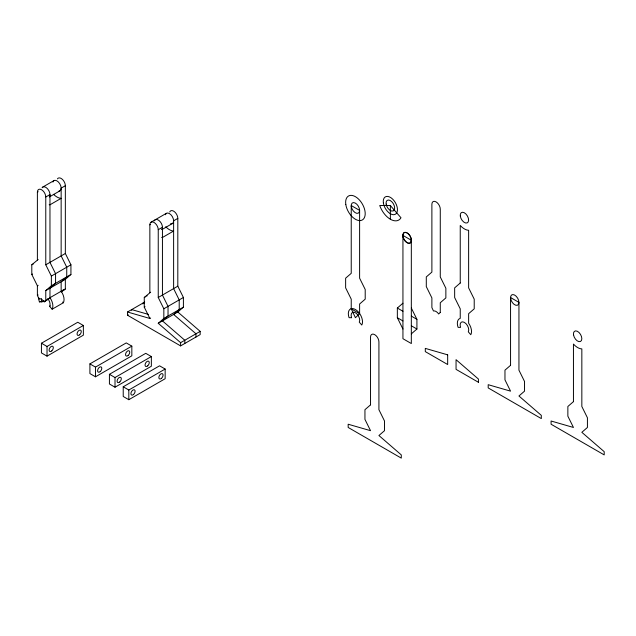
<?xml version="1.0" encoding="UTF-8"?>
<svg xmlns="http://www.w3.org/2000/svg" width="636" height="636" viewBox="0 0 636 636"><rect width="100%" height="100%" fill="white"/><g stroke="black" fill="none" stroke-linecap="round" stroke-linejoin="round"><path stroke-width="0.95" d="M44.17 301.846L49.966 297.879L44.17 301.846A6.09 3.514 60 0 0 39.003 298.864L37.389 295.454L37.389 285.771L31.8 274.474L31.8 264.791L38.176 259.496M60.849 291.709L65.341 288.998L65.341 279.315L70.93 274.474L70.93 264.791L65.341 253.494L65.341 185.712A5.931 3.426 60 0 0 62.145 179.161A5.931 3.426 60 0 0 57.423 178.915M61.374 291.908L65.341 288.998M359.61 313.683L355.421 317.722L351.231 308.842L351.231 299.159L345.634 287.862L345.634 278.178L351.231 273.337L351.231 205.555L359.61 210.397L359.61 278.178L365.207 289.475L365.207 299.159L359.61 304L359.61 313.683L351.231 308.842M45.776 300.295L45.776 290.612L51.365 285.771L70.93 274.474M150.645 318.008L149.858 318.461L144.269 307.164L144.269 297.481L150.645 292.186M158.245 323.303L177.81 312.006L200.173 331.372L200.173 334.6L180.608 345.897L180.608 342.669L158.245 323.303L163.834 318.461L183.406 307.164L183.406 297.481L177.81 286.184L177.81 218.402A5.931 3.426 60 0 0 174.407 211.685A5.931 3.426 60 0 0 169.725 211.955M177.81 312.006L183.406 307.164M402.938 329.019L397.349 317.722L397.349 308.039L402.938 303.197M411.325 333.86L416.914 329.019L416.914 319.336L411.325 308.039M42.811 187.032L53.996 180.576M37.389 259.949L37.389 192.167L38.176 191.714M51.365 285.771L51.365 276.088L45.776 264.791L45.776 197.009L49.966 194.592L49.966 262.374L55.563 273.671L55.563 283.354L49.966 288.195L49.966 297.712A10.041 5.796 60 0 1 52.136 309.223L63.322 302.768A10.041 5.796 60 0 0 61.151 291.256L61.151 281.74L66.74 276.899L66.74 267.215L61.151 255.918L61.151 188.137L65.341 185.712M49.6 196.81L59.919 190.848M31.8 264.791L33.374 263.884M45.776 264.791L65.341 253.494M31.8 274.474L32.587 274.021M51.365 276.088L70.93 264.791M37.389 285.771L38.176 285.318M151.09 222.147L166.465 213.267M149.858 292.64L149.858 224.858L150.645 224.405M37.389 295.454L38.176 295.001M45.776 290.612L65.341 279.315M163.834 318.461L163.834 308.778L158.245 297.481L158.245 229.699L162.442 227.283L162.442 295.064L168.031 306.361L168.031 316.044L162.442 320.886L184.798 340.252L184.798 343.48M177.81 218.402L173.62 220.827L173.62 288.609L179.209 299.906L179.209 309.589L173.62 314.43L195.983 333.797L195.983 337.024M39.003 298.864L39.79 298.411M162.069 229.501L172.396 223.538M38.685 297.386A10.041 5.796 60 0 0 39.416 301.877L40.116 301.472M39.416 301.877L41.92 301.885L44.011 300.677M49.966 297.712L61.151 291.256M52.136 309.223L49.632 306.345L50.331 305.94M41.435 343.233L77.767 322.253L83.364 325.481L83.364 335.164L47.024 356.144L41.435 352.916L41.435 343.233L47.024 346.461L83.364 325.481M144.269 297.481L145.318 296.877M146.63 296.122L147.155 295.82M180.608 345.897L127.502 315.233L127.502 312.006L144.706 302.076M127.502 315.233L128.281 314.78M158.245 297.481L177.81 286.184M144.269 307.164L145.056 306.711M163.834 308.778L183.406 297.481M89.907 363.887L126.246 342.907L131.835 346.135L131.835 355.818L95.495 376.798L89.907 373.57L89.907 363.887L95.495 367.115L131.835 346.135M109.424 374.31L145.763 353.33L151.352 356.558L151.352 366.241L115.013 387.221L109.424 383.993L109.424 374.31L115.013 377.538L151.352 356.558M180.608 342.669L200.173 331.372M123.225 386.791L159.564 365.811L165.153 369.039L165.153 378.722L128.814 399.702L123.225 396.474L123.225 386.791L128.814 390.019L165.153 369.039M390.361 205.555L379.74 205.5A16.767 9.675 60 0 0 390.361 219.245A16.767 9.675 60 0 0 400.982 217.758L390.361 205.555L390.361 219.245M144.269 303.539L142.869 303.134L142.869 303.936M148.466 314.43L131.692 309.589L131.692 310.392M127.502 312.006L149.858 318.461M397.349 308.039L402.938 311.266M411.325 316.108L416.914 319.336M397.349 317.722L402.938 320.949M411.325 325.791L416.914 329.019M62.694 302.044L63.322 302.768M128.814 390.019L128.814 399.702M115.013 377.538L115.013 387.221M95.495 367.115L95.495 376.798M47.024 346.461L47.024 356.144M149.858 224.858A5.931 3.426 60 0 1 154.055 222.441A5.931 3.426 60 0 1 158.245 229.699M154.349 220.827A5.931 3.426 60 0 1 160.177 221.678A5.931 3.426 60 0 1 161.759 229.532M161.655 237.419A13.833 7.99 60 0 0 162.442 237.49L173.62 231.035A13.833 7.99 60 0 1 165.758 226.758M165.4 214.745A5.931 3.426 60 0 1 172.396 216.693A5.931 3.426 60 0 1 170.583 223.729M42.056 187.795A5.931 3.426 60 0 1 47.891 189.21A5.931 3.426 60 0 1 49.282 196.842M52.923 182.055A5.931 3.426 60 0 1 59.617 183.502A5.931 3.426 60 0 1 58.886 191.126M41.92 301.885A6.09 3.514 60 0 1 41.523 298.666M47.74 298.626A6.09 3.514 60 0 1 49.632 306.345M49.187 204.728A13.833 7.99 60 0 0 49.966 204.792L61.151 198.337A13.833 7.99 60 0 1 53.551 194.338M63.115 289.746A6.09 3.514 60 0 1 63.735 290.549M37.389 192.167A5.931 3.426 60 0 1 41.586 189.751A5.931 3.426 60 0 1 45.776 197.009M440.271 312.435L438.657 313.985A6.09 3.514 60 0 0 433.49 311.004L431.884 307.593L431.884 297.91L426.295 286.613L426.295 276.93L431.884 272.089L431.884 204.307A5.931 3.426 60 0 1 436.073 201.89A5.931 3.426 60 0 1 440.271 209.149L440.271 276.93L445.86 288.227L445.86 297.91L440.271 302.752L440.271 312.435M460.241 283.02L454.653 287.862L454.653 297.545L460.241 308.842L460.241 318.366A10.041 5.796 60 0 0 458.071 327.365L460.575 327.381A6.09 3.514 60 0 1 464.439 322.428A6.09 3.514 60 0 1 468.295 331.833L470.799 334.711A10.041 5.796 60 0 0 468.629 323.207L468.629 313.683L474.218 308.842L474.218 299.159L468.629 287.862L468.629 230.288A13.833 7.99 60 0 1 460.241 225.446L460.241 283.02M370.534 404.862L364.945 409.703L364.945 419.386L370.534 430.683L348.17 424.228L348.17 427.456L401.284 458.119L401.284 454.891L378.921 435.525L384.51 430.683L384.51 421L378.921 409.703L378.921 341.922A5.931 3.426 60 0 0 374.731 334.663A5.931 3.426 60 0 0 370.534 337.08L370.534 404.862M510.557 365.326L504.968 370.168L504.968 379.851L510.557 391.148L488.194 384.693L488.194 387.92L541.308 418.583L541.308 415.356L518.944 395.99L524.533 391.148L524.533 381.465L518.944 370.168L518.944 302.386L510.557 297.545L510.557 365.326M573.449 401.642L567.861 406.484L567.861 416.167L573.449 427.464L551.086 421.008L551.086 424.236L604.2 454.899L604.2 451.671L581.837 432.305L587.426 427.464L587.426 417.78L581.837 406.484L581.837 348.902A13.833 7.99 60 0 1 573.449 344.06L573.449 401.642M351.565 317.698L349.061 317.682A10.041 5.796 60 0 1 355.421 309.525A10.041 5.796 60 0 1 361.781 325.028L359.276 322.15A6.09 3.514 60 0 0 355.421 312.753A6.09 3.514 60 0 0 351.565 317.698M447.665 354.84L425.301 348.385L425.301 351.613L447.665 364.523L447.665 354.84M411.325 240.257L402.938 235.415L402.938 338.702L411.325 343.543L411.325 240.257M478.415 382.276L456.052 369.365L456.052 359.682L478.415 379.048L478.415 382.276M403.017 236.369A5.931 3.426 60 0 0 409.878 243.079A5.931 3.426 60 0 0 408.503 234.048A5.931 3.426 60 0 0 403.017 236.369M573.529 334.814A5.931 3.426 60 0 0 580.39 341.524A5.931 3.426 60 0 0 579.014 332.493A5.931 3.426 60 0 0 573.529 334.814M510.613 298.34A5.931 3.426 60 0 0 517.394 305.248A5.931 3.426 60 0 0 516.249 296.312A5.931 3.426 60 0 0 510.613 298.34M351.303 206.517A5.931 3.426 60 0 0 358.163 213.219A5.931 3.426 60 0 0 356.788 204.196A5.931 3.426 60 0 0 351.303 206.517M402.906 236.338A6.09 3.514 60 0 0 409.95 243.214A6.09 3.514 60 0 0 408.543 233.953A6.09 3.514 60 0 0 402.906 236.338M386.132 204.061A6.09 3.514 60 0 0 393.183 210.937A6.09 3.514 60 0 0 391.768 201.676A6.09 3.514 60 0 0 386.132 204.061M383.389 203.083A10.041 5.796 60 0 0 395.012 214.435A10.041 5.796 60 0 0 392.682 199.148A10.041 5.796 60 0 0 383.389 203.083M345.817 204.569A13.833 7.99 60 0 0 361.828 220.215A13.833 7.99 60 0 0 358.617 199.148A13.833 7.99 60 0 0 345.817 204.569M460.297 216.033A5.931 3.426 60 0 0 467.078 222.942A5.931 3.426 60 0 0 465.934 214.006A5.931 3.426 60 0 0 460.297 216.033M51.755 350.905A2.965 1.709 -60 0 0 52.701 346.31A2.965 1.709 -60 0 0 49.187 349.426A2.965 1.709 -60 0 0 51.755 350.905M79.707 334.767A2.965 1.709 -60 0 0 80.653 330.171A2.965 1.709 -60 0 0 77.139 333.288A2.965 1.709 -60 0 0 79.707 334.767M100.234 371.559A2.965 1.709 -60 0 0 101.172 366.972A2.965 1.709 -60 0 0 97.666 370.08A2.965 1.709 -60 0 0 100.234 371.559M128.186 355.421A2.965 1.709 -60 0 0 129.124 350.834A2.965 1.709 -60 0 0 125.618 353.942A2.965 1.709 -60 0 0 128.186 355.421M119.751 381.982A2.965 1.709 -60 0 0 120.689 377.387A2.965 1.709 -60 0 0 117.183 380.495A2.965 1.709 -60 0 0 119.751 381.982M147.703 365.843A2.965 1.709 -60 0 0 148.641 361.248A2.965 1.709 -60 0 0 145.135 364.356A2.965 1.709 -60 0 0 147.703 365.843M133.544 394.463A2.965 1.709 -60 0 0 134.49 389.868A2.965 1.709 -60 0 0 130.984 392.976A2.965 1.709 -60 0 0 133.544 394.463M161.504 378.325A2.965 1.709 -60 0 0 162.442 373.73A2.965 1.709 -60 0 0 158.936 376.838A2.965 1.709 -60 0 0 161.504 378.325"/></g></svg>
